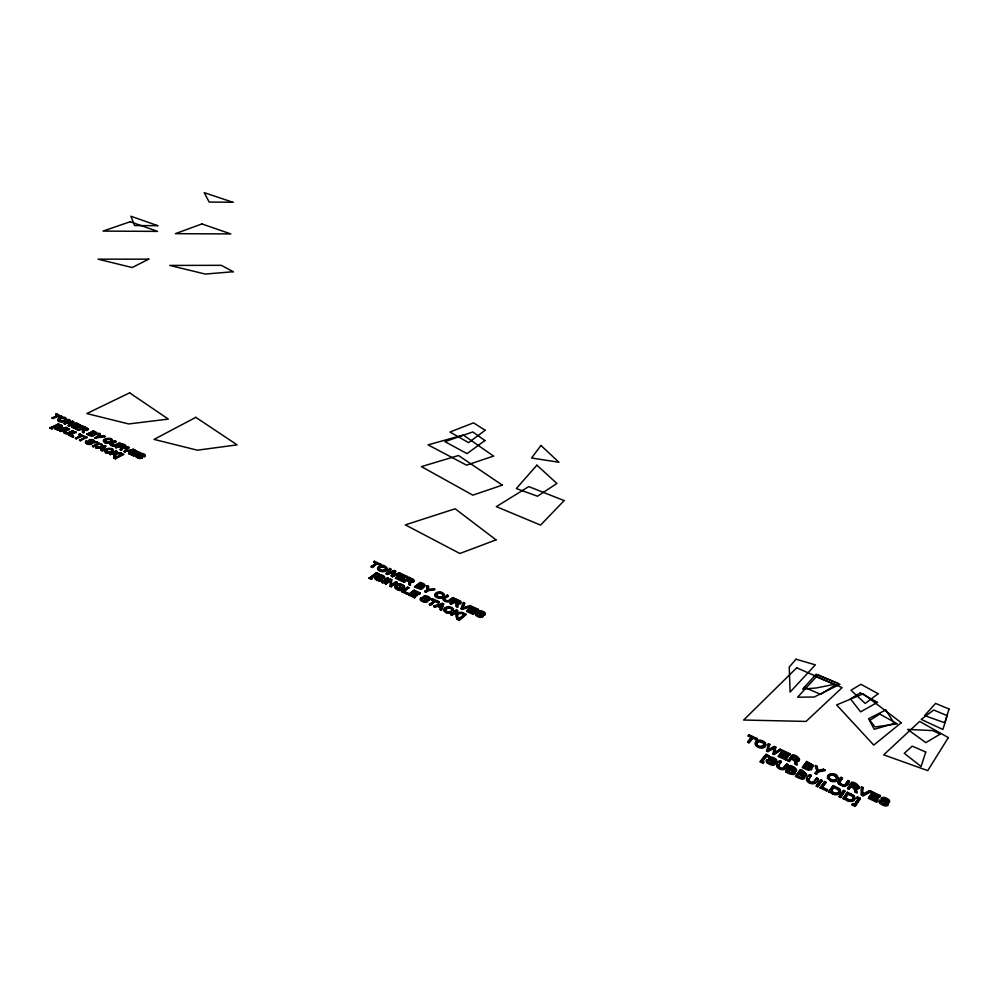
<?xml version="1.0" encoding="UTF-8"?>
<svg xmlns="http://www.w3.org/2000/svg" width="999" height="999" viewBox="0 0 999 999"><rect width="100%" height="100%" fill="white"/><g stroke="black" fill="none" stroke-linecap="round" stroke-linejoin="round"><path stroke-width="1.5" d="M456.318 605.157L456.293 604.457A3.646 1.973 8.6 0 0 455.856 603.334A3.759 2.048 8.6 0 0 455.194 603.084L453.808 602.422L451.361 604.233L450.249 603.721L455.831 598.95L460.801 601.336L461.138 602.385M427.11 585.664L427.01 590.122L427.11 585.664L428.446 586.276L428.334 589.098L428.446 586.276M456.406 603.796L456.293 606.53L457.704 607.18L457.829 604.67A7.093 3.846 8.5 0 0 457.642 603.696A3.621 1.961 8.6 0 0 457.217 603.184L457.117 603.896A3.621 1.973 8.6 0 1 457.53 604.407A7.08 3.846 8.5 0 1 457.717 605.382M60.102 424.65L59.428 425.599L58.466 425.149L51.424 428.196L51.424 427.535L52.398 427.984L51.711 428.933L49.95 428.109L58.342 423.838L60.09 425.312L58.342 423.838M51.711 428.933L52.398 427.984M52.173 418.131L57.905 415.035L57.905 415.696L55.782 414.71L56.556 413.736L61.638 416.745L58.754 416.084L53.034 418.519L52.173 418.131L58.766 415.434L58.754 416.084M864.073 793.406L869.829 790.659L871.29 791.333L862.911 795.778L861.45 795.092L861.463 786.787L862.999 787.499L862.699 793.706M862.936 792.881L862.861 793.993L863.998 793.443M53.034 418.519L52.185 417.47M63.774 428.971L57.093 429.807L60.777 426.511L55.195 428.921L54.371 427.872L60.927 425.037L62.225 425.636L59.128 429.033M55.195 428.921L54.371 427.872M56.556 413.736L55.782 414.71M57.093 429.807L60.789 425.849M421.59 587.887L416.396 586.45L418.331 585.102C422.727 589.06 429.533 584.552 420.242 582.479L414.548 587.112L421.079 589.335L422.789 588.448L422.302 586.488L423.613 586.213L423.314 584.727L424.85 585.776L424.45 586.95L422.302 587.212M57.867 430.169L57.093 429.145M62.925 428.683L58.591 429.57L62.225 425.636M58.466 425.149L58.479 424.488L49.95 428.109M58.504 428.908L65.984 427.397L67.158 427.934L60.602 431.456L59.778 430.394L65.26 428.009L57.88 429.508M60.602 431.456L67.158 427.934M54.371 428.534L60.927 425.037M60.877 417.07L61.651 416.096M73.676 421.653L71.341 423.501A24.8 11.026 1 0 1 69.568 424.725L76.461 422.939L77.31 424.001L69.068 425.986L68.244 425.599L72.278 422.415L64.211 423.726L68.968 419.48L69.83 420.542L65.609 423.489L72.627 421.828L73.664 422.315L72.64 421.166L65.559 422.864L69.843 419.88M65.097 424.125L64.223 423.064M65.984 427.397L67.145 428.596M68.244 425.599L71.853 422.115M68.594 435.202L75.137 431.655L76.011 432.067L70.242 435.264L70.255 434.602L73.514 436.126L72.727 437.125L68.594 435.202L76.011 432.067M64.423 431.068L68.569 428.596L69.431 428.996L64.623 431.868L65.147 432.305M64.211 423.726L68.968 419.48M69.068 425.986L68.257 424.937M71.691 427.197L78.147 423.726L82.855 426.561L78.234 425.112L76.274 425.974L76.286 425.312L79.883 427.647L75.512 426.298L73.314 427.26L73.327 426.598L77.348 428.471L76.573 429.47L71.691 427.197L78.247 424.45L82.855 426.561M72.627 421.828L72.64 421.166M841.408 784.165L839.622 782.429L842.469 777.996L841.058 777.347C831.568 783.291 848.351 790.571 849.412 781.218L848.001 780.569L845.691 783.765A8.804 4.958 19.4 0 1 845.004 784.502L844.355 784.814A1.686 0.949 19.6 0 1 843.893 784.877M72.727 437.125L73.514 436.126M67.008 433.454L68.082 433.279A6.893 3.109 1.1 0 0 69.081 432.904L72.852 430.594L73.714 431.655C71.791 433.741 63.549 435.477 63.436 431.693M75.137 431.655L75.986 432.729M75.512 426.298L75.524 425.636L79.883 427.647M75.449 438.399L81.206 435.177L81.194 435.851L79.021 434.827L79.795 433.828L85.015 436.938L82.068 436.251L76.324 438.811L75.449 438.399L82.08 435.589L82.068 436.251M77.31 424.001L76.461 422.939M76.324 438.811L75.462 437.737M76.573 429.47L77.348 428.471M82.905 429.832A3.409 1.548 1.4 0 0 82.592 429.682L77.785 430.032L84.228 426.536L88.424 429.183L84.228 426.536M78.147 423.726L78.234 425.112M78.646 430.432L77.797 429.37M79.133 427.984L79.895 426.985M79.57 440.334L86.089 436.763L86.963 437.162L80.444 440.746L79.57 440.334L86.963 437.162M79.795 433.828L79.021 434.827M80.444 440.746L79.583 439.672M81.518 429.17L81.531 428.509C82.442 430.794 89.573 430.544 86.463 428.209M82.105 426.898L82.867 425.911M82.255 428.846L82.268 428.184L87.075 429.183L84.378 427.909L82.38 428.783M84.328 430.694A6.419 2.91 1.4 0 1 84.178 431.406L83.579 432.717L82.48 432.217L83.179 430.045A3.297 1.498 1.4 0 0 83.254 429.645M424.475 597.902L424.55 597.577A1.374 0.749 7.9 0 1 424.775 597.402L425.562 597.24A1.586 0.862 7.9 0 1 426.111 597.29L426.96 597.552A5.557 3.022 7.9 0 1 427.672 597.864L428.471 598.413A1.736 0.949 7.9 0 1 428.696 598.95L429.52 599.937A3.084 1.673 7.9 0 0 429.995 598.988A2.772 1.498 7.9 0 0 429.707 598.413L429.495 598.176A4.446 2.41 7.9 0 0 428.871 597.702L428.484 597.477A6.394 3.472 7.9 0 0 427.834 597.165A4.883 2.647 7.9 0 0 426.323 596.678L424.875 596.703A1.374 0.749 7.9 0 0 424.65 596.865L427.847 600.162A2.473 1.349 7.9 0 1 427.622 600.948A2.922 1.586 7.9 0 1 427.422 601.123A2.835 1.536 7.9 0 1 426.186 601.548A2.922 1.586 7.9 0 1 424.875 601.573L424.55 601.548A3.796 2.06 7.9 0 1 421.89 600.174L421.69 599.912A1.848 0.999 7.9 0 1 421.64 599.575L422.077 598.289L420.841 597.951A3.322 1.798 7.9 0 0 420.804 599.712L422.627 600.886M83.579 432.717L84.203 430.756A6.431 2.91 1.4 0 0 84.341 430.032M84.116 430.307C87.762 428.534 90.547 431.031 84.116 430.307A3.284 1.486 1.4 0 1 84.278 430.569M84.378 427.909L84.391 427.247L77.785 430.032M84.253 437.275L85.04 436.263M87.013 443.918L85.677 442.994A3.047 1.399 1.4 0 1 86.226 441.67L86.389 440.934L87.3 441.283L86.826 442.32A1.698 0.774 1.4 0 0 86.726 442.632L86.813 442.844A3.472 1.598 1.5 0 0 88.936 443.918L90.759 443.181A3.447 1.586 1.4 0 0 90.522 442.944L90.447 442.869A26.673 12.313 1 0 0 89.935 442.47L89.011 441.708A3.209 1.474 1.5 0 1 88.799 441.408L88.761 441.321M86.938 434.278L93.369 430.756L97.028 432.892L93.344 431.418L86.938 434.278C88.374 435.527 93.931 437.4 94.343 434.752C92.632 436.975 92.857 433.291 93.981 434.066M88.586 433.691L88.561 434.353L90.772 433.366C95.817 435.089 90.285 435.477 88.586 433.691L90.797 432.704L93.107 433.753L92.32 433.404M90.772 433.366L90.797 432.704M93.481 431.493L91.533 433.029L93.469 432.155L95.842 432.967M92.52 446.391L98.239 443.119L98.227 443.793L96.029 442.757L96.803 441.745L102.085 444.892L99.113 444.205L93.406 446.803L92.52 446.391L99.126 443.531L99.113 444.205M94.368 441.308A4.071 1.873 1.5 0 1 94.555 441.483L94.693 441.67A2.535 1.161 1.5 0 1 94.78 442.12A2.822 1.299 1.5 0 1 94.056 442.819L93.144 442.457L93.606 441.396A1.598 0.737 1.5 0 0 93.544 440.984L92.969 440.559A5.095 2.335 1.5 0 0 92.395 440.297L91.671 440.097A1.461 0.674 1.5 0 0 91.171 440.047L89.985 440.634L92.133 442.819A2.26 1.036 1.5 0 1 91.683 443.406M93.469 432.155L93.369 430.756M93.406 446.803L92.532 445.729M94.181 434.503C99.713 431.456 94.942 436.85 94.206 433.841M94.056 442.819L94.081 442.157A2.822 1.299 1.5 0 0 94.805 441.458A2.535 1.161 1.5 0 0 94.718 441.009L94.58 440.821A4.071 1.873 1.5 0 0 94.143 440.459L93.844 440.284A5.869 2.697 1.5 0 0 93.332 440.035A4.471 2.048 1.5 0 0 92.058 439.635M99.326 436.026L103.933 435.639L104.932 436.775L95.005 438.037L97.74 436.151L98.876 433.304L99.937 433.803L99.301 435.926L99.937 433.803M102.26 449.138L99.438 447.814L96.741 448.376L95.817 447.265L105.819 445.954L102.098 450.886L101.099 449.737L102.273 448.464L101.086 450.399M95.892 438.449L95.03 437.375M96.803 441.745L96.029 442.757M96.741 448.376L95.817 447.265M97.74 436.151L97.727 436.813L98.876 433.304M98.601 437.212L98.626 436.551L104.957 436.113M99.438 447.814L99.463 447.152L96.766 447.702M104.645 446.029A11.938 5.482 1.6 0 1 102.885 446.453L100.4 447.614L102.86 447.127A11.938 5.482 1.6 0 0 104.433 446.753M101.324 445.242L102.11 444.218M102.098 450.886L105.819 445.954M104.932 436.775L103.933 435.639M104.858 445.504L104.845 446.166L95.792 447.927M437.337 597.077L435.964 595.342L438.249 593.531A3.109 1.686 8.2 0 1 441.87 593.806A3.109 1.686 8.2 0 1 443.069 595.779C447.29 595.354 440.946 590.646 438.324 592.02C434.278 591.97 433.741 597.052 438.049 597.352M108.953 441.77L109.615 442.944L108.941 442.445C108.092 441.82 101.473 440.559 106.356 442.594M109.628 453.721L112.762 453.096L114.897 453.134L114.885 453.808L109.603 454.395L116.071 450.724L116.945 451.81L113.749 453.296L120.305 453.384L122.203 454.87L121.229 453.733L123.714 454.283L115.484 458.828L113.649 457.292L115.322 457.455L122.228 454.208M109.927 451.748L110.589 452.934L109.902 452.422C109.003 451.735 102.348 450.624 107.405 452.597M110.502 454.82L110.527 454.145M112.125 441.034L111.051 440.721L112.1 441.695C114.897 435.864 98.514 438.511 104.833 442.694M112.1 451.361A2.885 1.336 1.7 0 0 111.563 449.825A2.885 1.336 1.7 0 0 108.279 449.475L105.457 450.936L108.329 448.838A2.885 1.336 1.7 0 1 111.576 449.15A2.885 1.336 1.7 0 1 112.125 450.699L112.025 451.336C113.774 453.009 113.736 449.001 113.099 451.66M112.737 453.771L112.762 453.096M116.084 453.833L121.528 453.946L121.553 453.284L116.096 453.171L115.222 457.03L114.036 456.468L114.897 453.134M114.311 456.98L113.636 457.967M113.661 445.079L114.823 444.905A6.893 3.172 1.8 0 0 115.797 444.518L119.468 442.832L120.342 443.906C116.983 448.876 102.472 444.705 115.06 441.471L115.085 440.796L115.946 441.87L111.189 444.08L115.971 441.208M115.322 457.455L115.297 458.129L123.714 454.283M115.222 457.03L116.096 453.171M120.617 447.327A3.434 1.598 1.9 0 0 120.305 447.165L115.472 447.552L121.853 443.931C128.946 444.218 125.824 451.024 121.89 447.152L119.218 445.979L115.497 446.878M115.484 458.828L113.649 457.292M116.371 447.964L116.384 447.29M119.193 446.653L119.218 445.979M119.468 442.832L120.342 443.906M122.028 445.329L122.04 444.667L119.917 446.303L122.028 445.329C124.126 446.166 126.361 448.626 125.412 446.278M121.853 447.827A3.309 1.536 1.9 0 1 122.053 448.114A6.481 2.997 1.9 0 1 121.978 448.963L121.428 450.312L120.305 449.787L120.941 447.564M120.305 453.384L120.33 452.709L113.774 452.622L116.958 451.136M121.428 450.312L122.003 448.289A6.481 2.997 1.9 0 0 122.115 447.552A3.309 1.536 1.9 0 0 121.878 447.152L124.475 447.515M115.472 447.552L121.853 443.931M121.853 454.095L121.878 453.434M134.128 450.287L124.213 451.61L127.959 446.753L128.896 447.864L125.499 451.386L134.128 450.287L133.242 449.2L125.424 451.461M125.137 452.035L124.238 450.949M124.213 451.61L127.959 446.753M133.204 451.685L136.938 454.095L132.43 452.697L130.27 453.721L130.295 453.059L134.49 454.995L133.704 456.019L128.621 453.658L134.977 450L139.872 452.947L135.102 451.436L133.167 452.347L135.14 450.774M132.43 452.697L132.455 452.035L136.938 454.095M133.217 449.862L133.242 449.2M133.704 456.019L134.49 454.995M391.396 585.464L391.683 579.67L390.572 579.158L384.827 583.079L385.776 584.265L390.384 580.481L385.776 584.265M135.102 451.436L134.977 450M136.201 454.445L136.963 453.434M140.559 458.466A2.685 1.261 2.2 0 1 139.385 458.441L139.236 458.391A4.221 1.986 2.2 0 1 137.475 457.867L136.064 456.918A3.047 1.424 2.2 0 1 136.538 455.569L136.713 454.82L137.637 455.182L137.175 456.231A1.698 0.799 2.2 0 0 137.1 456.555L137.188 456.755A3.484 1.636 2.2 0 0 139.373 457.854L141.134 457.654L141.184 456.431A3.447 1.623 2.2 0 0 140.934 456.181L140.847 456.118A26.686 12.575 1.8 0 0 140.322 455.706L139.348 454.932A3.209 1.498 2.3 0 1 139.123 454.62L139.061 454.458A2.26 1.061 2.3 0 1 141.621 453.421M139.123 453.296L139.897 452.272M391.483 584.765L395.979 581.668L397.015 582.155L391.196 586.8L390.085 586.288L390.384 580.481M142.27 454.145A4.471 2.098 2.3 0 1 143.556 454.557A5.869 2.747 2.2 0 1 144.093 454.807L144.393 454.995A4.071 1.911 2.3 0 1 144.855 455.357L144.93 455.457A2.535 1.186 2.3 0 1 145.105 456.006A2.822 1.324 2.3 0 1 144.43 456.718L143.506 456.343L143.943 455.282A1.598 0.749 2.3 0 0 143.868 454.857L143.257 454.42A5.095 2.385 2.2 0 0 142.67 454.17L141.933 453.958A1.461 0.687 2.3 0 0 141.433 453.908L140.285 454.508L142.557 456.743A2.273 1.061 2.2 0 1 142.145 457.342M144.43 456.718L144.455 456.056A2.822 1.324 2.3 0 0 145.142 455.332A2.535 1.186 2.3 0 0 145.03 454.882L144.88 454.695A4.071 1.911 2.3 0 0 144.418 454.32L144.118 454.145A5.869 2.747 2.2 0 0 143.594 453.883A4.471 2.098 2.3 0 0 142.308 453.484L141.721 453.396M409.091 583.828L410.364 585.177L408.991 584.54L409.178 581.83A3.584 1.911 7.4 0 0 408.803 580.756M430.094 589.71C427.959 590.909 428.121 587.774 428.096 590.634L425.736 592.32L424.637 591.808L427.097 589.422M810.189 768.681L804.457 766.882L804.245 767.619L805.893 765.022L809.864 766.733M410.364 585.177L410.564 582.729A6.981 3.734 7.3 0 0 410.414 581.793A3.571 1.911 7.4 0 0 410.015 581.293L409.94 581.992A3.571 1.911 7.4 0 1 410.327 582.492A6.981 3.734 7.3 0 1 410.452 583.441M408.991 584.54L409.091 582.592M428.321 589.223L434.715 589.173L434.615 589.885L428.096 590.634M830.319 775.324A3.634 2.048 19.3 0 1 834.265 775.686A3.634 2.048 19.3 0 1 836.413 778.271L837.799 778.708L837.661 777.647M837.799 778.708C838.898 769.804 820.329 774.55 830.681 780.069M370.791 577.672L371.99 578.234L371.316 579.333L369.118 578.309L376.598 572.652L378.796 573.663L370.704 578.371L377.01 573.501L376.923 574.2M371.203 566.957L376.336 562.924L371.203 566.957L372.265 567.457L377.397 563.411L372.265 567.457M371.316 579.333L371.99 578.234M376.248 563.623L373.701 561.713L374.375 561.263L380.719 564.198L380.631 564.897L377.31 564.11M374.375 561.263L373.614 562.4M379.245 580.918L379.021 580.881A4.545 2.423 6.8 0 1 376.998 580.257L375.249 579.12A3.272 1.748 6.7 0 1 375.362 577.422L375.574 576.623L376.648 577.047L376.186 578.309A1.823 0.974 6.7 0 0 376.223 578.633L376.386 578.896A3.746 1.998 6.8 0 0 378.996 580.219L379.545 580.294M369.118 578.309L376.598 572.652M378.122 574.762L378.796 573.663M379.957 565.347L380.719 564.198M381.755 582.392L387.6 577.772L388.586 578.983L382.842 582.892L381.755 582.392L387.6 577.772M384.165 577.097L384.253 577.21A2.735 1.461 6.8 0 1 384.503 577.772A3.034 1.623 6.8 0 1 383.991 578.683L382.917 578.246L383.316 577.022A1.711 0.912 6.8 0 0 383.117 576.51L382.342 575.973A5.482 2.922 6.8 0 0 381.655 575.674L380.819 575.424A1.573 0.837 6.8 0 0 380.282 575.374L379.483 575.524A1.361 0.724 6.8 0 0 379.258 575.686L382.28 578.883A2.435 1.299 6.8 0 1 382.018 579.632A2.885 1.536 6.8 0 1 381.818 579.795A2.797 1.486 6.8 0 1 380.582 580.207A2.897 1.548 6.8 0 1 379.333 580.207L379.108 580.182A4.545 2.423 6.8 0 1 377.085 579.557L375.449 578.533M382.842 582.892L388.686 578.271M384.003 578.683L384.091 577.984A3.034 1.623 6.8 0 0 384.603 577.072A2.735 1.461 6.8 0 0 384.34 576.51L384.14 576.286A4.383 2.335 6.8 0 0 383.541 575.824L383.166 575.611A6.306 3.372 6.8 0 0 382.542 575.312A4.82 2.572 6.8 0 0 381.069 574.837L380.432 574.737A2.435 1.299 6.8 0 0 377.884 576.111L378.047 576.311A3.459 1.836 6.8 0 0 378.384 576.698L379.632 577.647A28.684 15.46 6.3 0 1 380.307 578.134L380.419 578.221A3.709 1.986 6.7 0 1 380.744 578.521L380.944 578.808M394.243 571.977L387.3 574.45L386.201 573.938L389.822 568.406L390.834 569.617L388.099 573.001M387.3 574.45L394.33 571.278L391.308 575.574L392.257 576.748L400.237 573.226L399.15 572.727L392.607 575.262A26.848 14.173 6.5 0 0 393.981 573.601L395.691 571.128L394.393 570.529L387.612 572.939L390.921 568.918M386.201 573.938L389.822 568.406M390.572 579.158L385.889 582.991M390.085 586.288L397.015 582.155M391.583 580.382L391.683 579.67M392.257 576.748L400.237 573.226M391.196 586.8L391.283 586.101M394.393 570.529L388.074 573.426M395.691 571.128L393.893 574.3A26.836 14.186 6.5 0 1 392.532 575.961L399.063 573.426L400.149 573.926M401.586 575.349L401.673 574.65L399.95 575.836L404.458 577.934L404.37 578.633L399.288 576.286L397.265 578.309L397.352 577.609L402.372 579.944L401.61 581.106L395.517 578.271L401.261 573.701L407.155 576.423L407.055 577.122L406.393 577.584L401.586 575.349L399.85 576.535M392.52 584.69L395.979 581.668M399.063 573.426L399.15 572.727M399.488 589.647L401.548 589.035L399.125 587.912L399.887 586.738L403.384 588.361L403.284 589.073C400.824 593.456 390.184 587.087 397.065 584.89C399.475 582.941 407.629 587.474 403.196 587.849L403.284 587.15C407.892 586.563 398.638 581.868 396.241 584.54C391.183 587.774 401.386 592.045 403.384 588.361M395.517 578.271L401.261 573.701M399.125 587.912L399.887 586.738M400.487 589.785L401.635 588.336L399.213 587.2M401.61 581.106L402.372 579.944M401.173 590.546L401.261 589.847M409.103 580.943L406.805 579.87L404.208 582.317L403.121 581.805L408.853 577.21L413.661 579.52L414.11 580.706M408.828 587.662L403.808 591.171L407.892 593.081L407.792 593.793L407.117 594.268L401.948 591.845L402.035 591.133L407.729 587.15L408.828 587.662L403.708 591.883M399.188 576.997L403.708 579.083L404.458 577.934M404.208 582.317L406.805 579.87M404.408 588.111L404.458 587.474M406.393 577.584L407.155 576.423M408.753 577.909L408.853 577.21M401.948 591.845L407.729 587.15M407.117 594.268L407.892 593.081M408.054 579.645L409.315 578.146L413.111 579.957M420.229 592.969L419.555 593.443L414.647 591.158L412.924 592.382L417.52 594.53L417.42 595.242L412.25 592.857L410.227 594.929L410.314 594.218L415.434 596.615L414.66 597.802L408.454 594.892L408.554 594.18L414.223 590.172L420.229 592.969L419.468 594.155L414.56 591.87L412.824 593.094M414.223 590.172L408.454 594.892M414.56 591.87L414.647 591.158M414.66 597.802L415.434 596.615M412.162 593.556L416.758 595.716L417.52 594.53M417.033 586.65L418.331 585.102M420.679 583.453L418.893 585.339L420.679 583.453L423.351 584.665L422.427 584.265M420.242 582.479L414.548 587.112M419.468 594.155L419.555 593.443M420.979 597.839L420.879 598.551A3.322 1.798 7.9 0 0 420.704 600.411M425.736 592.32L428.196 589.934L434.715 589.173M428.409 599.475L428.796 598.239A1.736 0.949 7.9 0 0 428.571 597.702L427.772 597.165A5.557 3.009 7.9 0 0 427.06 596.84L426.211 596.59A1.586 0.862 7.9 0 0 425.661 596.54A2.473 1.336 7.9 0 0 423.189 598.026L423.351 598.226A3.496 1.898 7.9 0 0 423.713 598.626L425.012 599.6A29.071 15.959 7.4 0 1 425.711 600.112L425.836 600.199A3.759 2.048 7.8 0 1 426.173 600.499L426.386 600.799M429.52 599.937L429.62 599.225A3.084 1.673 7.9 0 0 430.094 598.289A2.772 1.498 7.9 0 0 429.807 597.702L429.595 597.464A4.446 2.41 7.9 0 0 428.971 597.002L428.583 596.778A6.394 3.472 7.9 0 0 427.934 596.465A4.883 2.647 7.9 0 0 426.423 595.978L425.786 595.879A2.522 1.361 7.9 0 0 424.812 595.891A2.473 1.336 7.9 0 0 423.289 597.315L423.451 597.514A3.496 1.898 7.9 0 0 423.813 597.914L425.112 598.901A29.071 15.947 7.4 0 1 425.811 599.4L425.936 599.487A3.759 2.048 7.8 0 1 426.273 599.8L426.486 600.087A1.424 0.774 7.9 0 1 425.199 600.886L424.65 600.849M429.395 604.695L434.44 600.387L431.68 599.1L431.58 599.8L434.34 601.098L429.395 604.695L430.507 605.219L435.552 600.899L438.998 601.723L432.342 598.613L431.68 599.1M430.507 605.219L435.552 600.899M431.58 599.8L432.342 598.613M440.159 609.74L440.971 607.317L440.859 608.029L437.325 606.368L434.702 607.18L433.616 605.918L442.445 603.334L443.656 603.896L441.433 610.339L440.259 609.028L441.433 610.339M434.702 607.18L437.425 605.656L441.121 607.417M437.325 606.368L437.425 605.656M435.452 601.61L438.236 602.909L438.336 602.197M438.236 602.909L438.998 601.723M441.296 596.49L442.12 597.839L442.22 597.14C439.498 597.802 432.817 594.792 438.449 592.794M442.969 595.754L443.081 595.042A3.122 1.673 8.2 0 0 441.97 593.106A3.122 1.673 8.2 0 0 438.399 592.744L437.1 592.969M442.445 603.334L442.345 604.045A13.037 7.055 8.1 0 1 440.759 604.645L438.361 605.369L441.221 606.705L442.345 604.195M444.23 596.128L443.231 593.806L438.511 592.682M453.971 598.089L453.858 598.788C451.386 605.419 435.801 600.362 447.265 595.741L447.365 595.029L448.376 596.253C437.55 600.486 451.773 604.095 453.971 598.089L452.859 597.577L449.687 599.899A7.53 4.071 8.3 0 1 448.813 600.436L447.989 600.674M451.361 604.233L453.908 601.723L457.018 603.159M450.349 612.137L450.462 611.425L451.298 612.812A4.508 2.473 8.5 0 1 445.991 612.699M449.075 600.948A7.53 4.071 8.3 0 0 449.575 600.599L452.859 597.577M451.998 615.284L454.033 613.124L456.318 613.111L456.206 613.823L453.933 613.836L451.998 615.284L450.874 614.76L456.518 609.889L457.542 611.126L454.807 613.186L461.775 613.099L464.535 614.31L458.603 618.806L456.768 618.643L458.978 620.441L466.146 614.373L463.823 613.299L457.492 613.823L457.604 613.111L463.411 613.099L463.161 614.422L464.423 615.022L458.491 619.53M449.125 607.542C451.098 606.98 455.931 611.188 452.135 610.651L452.247 609.939C456.431 609.74 449.263 605.406 446.965 606.905C443.032 607.167 443.131 611.987 447.04 612.275M453.808 602.422L453.908 601.723M454.533 601.248L454.433 601.96L456.343 599.912L454.533 601.248C457.692 604.645 464.91 601.898 455.731 599.662L450.249 603.721M453.409 611.038L453.521 610.327M455.731 599.662L455.831 598.95M453.933 613.836L454.033 613.124M456.293 606.53L456.406 605.819L457.704 607.18M450.874 614.76L456.518 609.889M456.555 616.658L457.942 618.069L456.456 617.37L456.318 613.111M457.33 618.219L456.655 619.355M458.978 620.441L466.146 614.373M463.836 607.454L470.079 605.544L471.116 606.78L462.35 609.34L461.201 608.803L463.474 602.484L464.572 603.758L462.487 607.916L464.685 603.046M461.775 613.099L461.888 612.387L454.907 612.474L457.654 610.414M462.35 609.34L462.462 608.628L471.228 606.068M461.201 608.803L463.474 602.484M463.823 613.299L463.161 614.422M471.091 608.816L475.811 611.001L475.699 611.713L470.454 609.303L468.494 611.413L468.606 610.701L473.851 613.136L473.101 614.348L466.72 611.376L466.833 610.664L472.265 606.555L478.421 609.402L478.309 610.114L477.672 610.601L472.639 608.266L470.979 609.527L472.752 607.554L472.639 608.266M466.72 611.376L472.265 606.555M473.101 614.348L473.851 613.136M470.342 610.002L475.062 612.2L475.811 611.001M479.757 611.838L483.079 615.084A2.485 1.361 9.3 0 1 482.942 616.008A2.485 1.361 9.3 0 1 482.829 616.708A2.947 1.611 9.3 0 1 482.642 616.883A2.847 1.561 9.3 0 1 481.431 617.332A2.947 1.611 9.3 0 1 480.119 617.357L479.945 617.307A4.645 2.535 9.3 0 1 477.847 616.658L475.974 615.459A3.347 1.823 9.2 0 1 475.899 613.661L476.136 612.849L477.26 613.299L476.848 614.51A1.861 1.011 9.2 0 0 476.91 614.934L477.097 615.209M477.672 610.601L478.421 609.402M485.014 613.623A2.785 1.523 9.3 0 1 485.152 613.985A3.097 1.686 9.3 0 1 484.727 614.947L483.591 614.485L483.978 613.236A1.748 0.962 9.3 0 0 483.716 612.687L482.879 612.125A5.594 3.059 9.3 0 0 482.155 611.8L481.293 611.55A1.386 0.749 9.3 0 0 480.744 611.488M484.727 614.947L484.852 614.248A3.097 1.686 9.3 0 0 485.264 613.274A2.785 1.523 9.3 0 0 484.952 612.674L484.715 612.437A4.471 2.435 9.3 0 0 484.078 611.962L483.678 611.738A6.444 3.521 9.3 0 0 483.017 611.413A4.92 2.685 9.3 0 0 481.481 610.926L480.831 610.826A2.547 1.386 9.3 0 0 479.857 610.839A2.485 1.361 9.3 0 0 478.421 612.3L478.596 612.499A3.521 1.923 9.3 0 0 478.971 612.911L480.332 613.91A29.271 16.171 8.8 0 1 481.056 614.422L481.181 614.51A3.784 2.073 9.2 0 1 481.543 614.822L481.768 615.134M880.606 801.897L880.943 800.798L879.457 800.374A3.946 2.21 20.6 0 0 880.331 802.771L882.879 804.332A5.482 3.072 20.7 0 0 885.401 805.144L885.663 805.157A3.484 1.948 20.7 0 0 886.937 805.144A3.372 1.886 20.7 0 0 888.086 804.482A3.484 1.948 20.7 0 0 888.198 804.245A2.947 1.648 20.7 0 0 888.024 803.159L883.016 799.225A1.336 0.749 20.6 0 1 882.929 798.775A1.636 0.912 20.6 0 1 883.066 798.538A1.486 0.824 20.6 0 1 883.503 798.326L883.815 798.288A1.886 1.061 20.6 0 1 884.415 798.338L885.451 798.651A6.606 3.709 20.7 0 1 886.375 799.063L887.512 799.787A2.073 1.161 20.7 0 1 888.024 800.511L887.749 801.985L889.172 802.572L889.41 801.822A3.659 2.048 20.7 0 0 889.422 800.524A3.297 1.848 20.7 0 0 888.81 799.737L888.461 799.412A5.282 2.96 20.7 0 0 887.562 798.8L887.037 798.513A7.605 4.271 20.7 0 0 886.188 798.101A5.807 3.247 20.6 0 0 884.34 797.489L883.615 797.389A2.997 1.673 20.6 0 0 882.592 797.439A2.935 1.648 20.6 0 0 881.717 799.425L881.992 799.699A4.158 2.323 20.6 0 0 882.579 800.236L884.477 801.523A34.54 19.718 20.7 0 1 885.476 802.185L885.651 802.309A4.471 2.51 20.7 0 1 886.163 802.709L886.55 803.109A1.698 0.949 20.7 0 1 885.601 804.245L884.989 804.195A4.52 2.535 20.7 0 1 881.455 802.397L881.106 802.047A2.198 1.236 20.6 0 1 880.881 801.598L880.943 800.798M769.779 744.367L769.58 745.104L768.206 744.467L768.406 743.731L769.779 744.367L768.031 749.799L774.163 746.39L775.786 747.152L774.874 751.223A30.769 17.507 16.9 0 1 774.725 751.835M774.038 748.888L774.425 747.389M775.062 750.486A30.769 17.507 16.9 0 1 774.35 752.734L780.169 749.175L781.53 749.799L774.213 754.52L772.901 753.92L774.237 748.151L767.944 751.61L766.558 750.973L768.406 743.731M751.548 737.612L748.239 736.076L748.95 734.727L756.942 738.423L756.231 739.772L752.884 738.224L748.988 742.794L747.652 742.182L751.748 736.875L747.652 742.182M748.95 734.727L748.239 736.076M748.988 742.794L753.084 737.487L752.884 738.224M756.231 739.772L756.942 738.423M763.511 762.687L763.061 763.236L760.264 761.925L760.464 761.176L766.108 754.332L768.88 755.631L768.243 756.917L766.72 756.206L761.975 761.962L763.511 762.687L763.711 761.937L762.175 761.226L761.975 761.962M763.061 763.236L763.711 761.937M766.558 750.973L774.312 747.464M760.264 761.925L766.108 754.332M766.72 756.206L766.92 755.456L762.175 761.226M767.944 751.61L768.144 750.873M767.12 762.824A3.784 2.173 17.8 0 1 766.495 760.551L766.782 759.665L768.119 760.214L767.781 761.713A2.11 1.211 17.8 0 0 767.956 762.137L768.243 762.487A4.333 2.473 17.8 0 0 768.83 762.949L769.705 763.561A5.257 3.009 17.8 0 0 772.127 764.335L772.377 764.36A3.334 1.911 17.8 0 0 773.651 764.347M768.243 756.917L768.88 755.631M772.901 753.92L781.53 749.799M775.586 747.889L775.786 747.152M774.213 754.52L774.412 753.783M770.079 757.042A2.872 1.636 17.7 0 1 771.103 757.005L771.815 757.117A5.569 3.184 17.8 0 1 773.588 757.704A7.305 4.171 17.8 0 1 774.4 758.091L774.887 758.366A5.07 2.897 17.8 0 1 775.724 758.953L776.048 759.252A3.159 1.798 17.8 0 1 776.56 760.002A3.509 1.998 17.8 0 1 776.423 761.226L776.223 761.975L774.874 761.413L775.187 759.977A1.986 1.136 17.8 0 0 774.737 759.29L773.688 758.603A6.344 3.621 17.8 0 0 772.814 758.216L771.815 757.904A1.811 1.036 17.7 0 0 771.228 757.866L770.903 757.891A1.424 0.812 17.7 0 0 770.454 758.091A1.573 0.899 17.7 0 0 770.291 758.316A1.286 0.737 17.7 0 0 770.329 758.74L774.912 762.487A2.822 1.611 17.8 0 1 774.987 763.498A3.334 1.911 17.8 0 1 774.837 763.723A3.234 1.848 17.8 0 1 773.713 764.322M780.394 755.706L786.725 758.641L786.525 759.39L786.013 760.014L778.321 756.443L782.816 750.399L790.246 753.833L790.034 754.582L789.535 755.207L783.466 752.384L783.678 751.648L782.367 753.271L788.061 755.906L787.849 756.655L787.349 757.279L781.655 754.632L780.194 756.443L781.855 753.895L787.849 756.655M780.169 749.175L774.712 753.096M784.14 767.032L786.638 763.898L788.011 764.535C786.638 773.388 769.817 766.945 779.857 760.739L781.218 761.375L781.018 762.125L777.984 766.745M781.655 754.632L781.855 753.895M778.321 756.443L782.816 750.399M786.013 760.014L786.725 758.641M787.349 757.279L788.061 755.906M783.94 767.769L786.638 763.898M794.729 759.964L793.693 759.49A4.296 2.435 18.2 0 0 793.106 759.228L791.395 758.416L789.297 761.538L787.924 760.901L792.394 754.832C796.827 754.158 804.32 762.662 795.429 760.214A4.133 2.335 18.2 0 1 796.066 760.863A8.079 4.583 18.1 0 1 796.615 762.112M789.535 755.207L790.246 753.833M794.754 772.364C796.003 776.947 786.737 773.014 785.726 771.777L790.246 765.584C795.304 766.221 799.625 772.851 793.331 767.894M779.857 760.739C769.43 767.082 786.688 775.137 788.011 764.535M789.297 761.538L791.395 758.416M789.31 769.155L787.624 771.777L789.31 769.155L793.681 771.615L793.443 773.214L792.057 773.701L794.817 773.401L794.667 771.715M792.182 755.569L792.394 754.832M793.281 756.043L791.683 758.553L793.281 756.043C797.751 755.556 802.771 762.986 795.791 761.151M785.726 771.777L790.246 765.584M789.61 769.255L791.108 766.857L789.685 769.155M796.628 762.112L797.077 765.159L795.341 764.347L794.792 761.026M804.719 777.234C804.944 781.605 796.765 777.247 795.491 776.348L799.962 770.117C801.111 767.282 809.427 777.185 805.694 773.95M799.962 770.117L795.491 776.348M797.652 775.986L799.063 773.701C806.755 775.549 802.197 780.007 797.589 775.599L799.063 773.701M799.675 773.388L800.848 771.403L805.481 773.75M802.572 766.87L802.372 767.619L808.004 770.129L811.475 769.717L811.862 768.056L810.726 766.745L812.874 766.47L813.074 765.034L806.767 761.488L802.572 766.87L808.953 769.58L811.638 768.793M803.208 766.545L806.767 761.488M803.708 776.198C808.091 773.788 805.306 776.61 804.332 776.722M806.73 764.41L807.654 762.749L806.393 764.385C808.016 767.195 815.009 765.883 809.739 763.711M812.449 782.229A1.686 0.962 19 0 0 812.799 782.192L813.573 781.842A8.766 5.007 18.8 0 0 814.285 781.118L816.707 777.921L818.106 778.571C817.257 789.023 799.15 781.593 809.814 774.7L811.213 775.349L811.001 776.098L808.228 779.782L809.977 781.505M818.281 771.89L824.837 770.679L825.049 769.942L818.493 771.141L816.52 774.2L815.134 773.551L816.882 771.24L815.459 765.496L817.132 766.283L818.106 771.028M817.132 766.283L816.92 767.02L815.234 766.245M815.134 773.551L817.107 770.491L815.459 765.496M816.882 771.24L817.107 770.491M816.52 774.2L818.493 771.141M813.149 782.729L813.361 782.592A8.766 5.007 18.8 0 0 814.073 781.867L816.707 777.921M816.283 786.088L820.679 779.769L822.077 780.419L821.865 781.168L817.694 786.75L816.283 786.088L820.679 779.769M817.694 786.75L822.077 780.419M823.213 769.942L823.438 769.193L825.049 769.942M120.904 448.264L120.305 449.787M822.239 787.137L827.497 789.597L826.785 791.008L820.117 787.886L824.5 781.543L825.898 782.205L825.686 782.954L822.015 787.886L825.898 782.205M824.5 781.543L824.275 782.292L825.686 782.954M826.785 791.008L827.497 789.597M832.691 793.768L828.82 791.957L829.045 791.208L833.166 785.589L836.837 787.299A7.492 4.258 19.6 0 1 840.097 789.247M830.731 791.957L834.09 786.9L830.918 791.683M828.82 791.957L833.166 785.589M831.643 780.469C833.703 781.83 835.414 778.945 836.55 780.306L836.325 781.056A5.195 2.935 19.3 0 1 830.718 781.056M836.3 778.246L836.525 777.497L838.024 777.971M839.285 780.219L841.058 777.347M839.684 782.279L842.469 777.996M839.197 796.827L843.506 790.409L844.929 791.071L840.621 797.489L839.197 796.827L842.469 792.282M768.493 748.526L768.169 749.675M840.621 797.489L844.929 791.071M843.506 790.409L843.281 791.158L844.692 791.82M845.279 784.752A8.791 4.958 19.4 0 0 845.466 784.502L848.001 780.569M847.04 800.499L843.144 798.676L843.368 797.914L847.427 792.232L851.136 793.955M838.511 781.28L837.899 782.954L838.785 784.365L844.342 786.575L846.49 785.639L849.412 781.218M854.607 787.736L850.986 786.063L848.975 789.297L847.564 788.636L851.785 782.304C855.519 781.143 864.41 790.172 855.693 788.923M845.279 797.914L845.054 798.663L848.376 793.568L845.279 797.914L847.589 798.988M843.144 798.676L847.427 792.232M848.975 789.297L850.986 786.063M851.785 782.304L847.564 788.636M851.21 786.163L852.759 783.578L857.641 785.938M851.623 785.589L852.759 783.578M858.703 786.725C860.539 788.411 856.505 788.998 855.156 787.911A4.246 2.398 19.9 0 1 855.818 788.586A8.304 4.695 19.8 0 1 856.443 789.884L857.017 793.031L855.231 792.195L854.52 788.686A4.271 2.41 19.8 0 0 853.558 787.2M858.391 798.975L856.792 798.226L857.429 796.89L860.364 798.263L860.127 799.013L855.007 806.355L852.06 804.969L852.696 803.633L854.307 804.395L858.628 798.213L854.083 805.144M852.696 803.633L852.06 804.969M857.429 796.89L856.792 798.226M855.007 806.355L860.364 798.263M862.761 788.248L862.999 787.499M861.45 795.092L861.463 786.787M862.911 795.778L871.29 791.333M864.997 793.606L869.829 790.659M872.377 795.004L878.371 797.776L877.921 798.451L871.915 795.666L870.591 797.602L877.259 800.699L876.56 802.122L868.456 798.351L868.693 797.602L872.602 791.945L880.419 795.554L879.719 796.977L873.338 794.018L872.139 795.753L873.563 793.268L880.181 796.303M872.602 791.945L868.456 798.351M870.354 798.351L871.915 795.666M873.338 794.018L873.563 793.268M114.036 456.468L114.885 453.808M876.56 802.122L877.259 800.699M871.69 796.415L877.684 799.2L877.921 798.451M878.371 797.776L877.684 799.2M879.719 796.977L880.419 795.554M879.545 800.224L879.22 801.123A3.946 2.223 20.7 0 0 880.094 803.533L882.641 805.082A5.482 3.072 20.7 0 0 885.164 805.893L885.426 805.906A3.484 1.948 20.7 0 0 886.7 805.893A3.372 1.886 20.7 0 0 887.836 805.231A3.484 1.948 20.7 0 0 887.949 804.994A2.947 1.648 20.7 0 0 887.786 803.908M857.641 787.699L857.841 786.45L856.63 785.414M803.296 777.672L802.684 776.36L798.85 774.45M83.167 430.706L82.48 432.217M887.749 801.985L887.786 801.26A2.073 1.161 20.7 0 0 887.262 800.536L886.138 799.812A6.606 3.709 20.7 0 0 885.214 799.4L884.177 799.088A1.886 1.061 20.6 0 0 883.578 799.038L883.266 799.075A1.486 0.824 20.6 0 0 882.829 799.287A1.636 0.912 20.6 0 0 882.691 799.525A1.336 0.749 20.6 0 0 882.779 799.974L883.715 800.798M445.054 610.177L447.427 608.341A3.159 1.723 8.5 0 1 450.999 608.653A3.159 1.723 8.5 0 1 452.235 610.676M441.533 609.627L443.656 603.896M441.321 606.93L442.07 605.232M462.774 607.867L463.748 607.479M774.874 761.413L774.987 760.714A1.986 1.136 17.8 0 0 774.537 760.039L773.476 759.352A6.331 3.621 17.8 0 0 772.602 758.953L771.615 758.653A1.811 1.036 17.8 0 0 771.016 758.603L770.704 758.628A1.424 0.812 17.7 0 0 770.241 758.828A1.573 0.899 17.7 0 0 770.079 759.053A1.286 0.737 17.7 0 0 770.129 759.477L771.578 760.676M768.119 760.214L767.981 760.976A2.11 1.211 17.7 0 0 768.156 761.4L768.443 761.738A4.333 2.473 17.8 0 0 771.815 763.423L772.427 763.511A1.623 0.924 17.8 0 0 773.488 762.424L773.126 762.05A4.296 2.46 17.8 0 0 772.639 761.663L772.489 761.55A33.129 19.268 17.6 0 0 771.553 760.913L769.804 759.69A3.996 2.273 17.7 0 1 769.267 759.178L769.068 758.928A2.822 1.611 17.7 0 1 770.104 757.067M95.804 433.653L94.393 434.14M764.06 745.741L763.323 743.069L759.265 741.72A3.047 1.723 17.2 0 0 758.416 741.845C752.647 744.854 761.837 749.375 764.847 746.503C768.855 742.145 758.978 738.011 755.943 741.221A9.266 5.245 17.3 0 0 755.656 741.533L755.656 744.43L759.64 746.927M104.408 450.611C103.521 448.039 113.911 447.34 113.312 450.237M444.056 609.303L443.931 611.051L446.078 612.624M804.67 775.124C805.644 776.635 803.82 780.306 799.712 777.472M435.064 594.33L434.865 596.128L436.963 597.652A4.446 2.398 8.2 0 0 442.17 597.877M766.782 759.665L766.695 759.814A3.796 2.173 17.8 0 0 767.319 762.075L768.731 763.061M391.221 576.273L394.205 572.027M820.117 787.886L823.451 783.416M818.106 778.571C816.857 787.961 800.137 780.544 809.814 774.7M811.213 775.349L808.041 780.706M379.133 576.448L379.17 576.398A1.361 0.724 6.8 0 1 379.395 576.223L380.194 576.073A1.573 0.837 6.8 0 1 380.731 576.123L381.568 576.373A5.482 2.922 6.8 0 1 382.255 576.685L383.029 577.21A1.711 0.912 6.8 0 1 383.229 577.734L382.917 578.246M800.848 771.403L799.562 773.064C801.51 776.098 808.179 774.312 802.946 772.377M804.457 766.882L805.893 765.022M787.924 760.901L791.333 756.63M781.218 761.375L778.159 765.471L779.832 767.407A3.734 2.135 18.1 0 0 782.292 768.181A1.661 0.949 18.1 0 0 782.629 768.081L783.403 767.744A8.654 4.945 17.9 0 0 784.14 767.02M483.591 614.485L483.853 613.948A1.748 0.962 9.3 0 0 483.603 613.398L482.767 612.837A5.594 3.059 9.3 0 0 482.042 612.512L481.168 612.262A1.598 0.874 9.3 0 0 480.631 612.212L480.319 612.225A1.249 0.687 9.3 0 0 479.845 612.375A1.386 0.762 9.3 0 0 479.645 612.549L483.004 615.908A2.947 1.611 9.3 0 1 482.754 616.183M477.26 613.299L476.948 613.886A1.861 1.011 9.2 0 0 477.023 614.223L477.21 614.497A3.821 2.085 9.3 0 0 479.982 615.884L480.531 615.971A1.436 0.787 9.3 0 0 481.793 615.134M103.284 448.039L104.383 446.915M128.933 447.202L125.399 450.824M422.077 598.289L421.74 598.863A1.848 0.999 7.9 0 0 421.79 599.2L421.953 599.462A3.796 2.06 7.9 0 0 424.65 600.824M763.723 746.191L762.699 746.915M444.393 608.891L445.067 608.354M376.648 577.047L376.298 577.534A1.823 0.974 6.7 0 0 376.311 577.934L376.473 578.184A3.746 1.998 6.8 0 0 379.083 579.507L379.632 579.595A1.411 0.749 6.8 0 0 380.969 578.808M113.124 450.986L112.038 450.674M104.495 446.153L102.697 448.014L100.412 446.953M378.134 567.457C376.548 570.192 382.08 571.428 384.14 570.866M112.1 441.695L112.313 440.297M476.136 612.849L476.011 612.949A3.347 1.823 9.2 0 0 476.073 614.747L477.959 615.946A4.645 2.535 9.3 0 0 480.057 616.608L480.294 616.633A2.96 1.623 9.3 0 0 481.555 616.62A2.847 1.561 9.3 0 0 482.767 616.183M420.754 598.663L421.978 599M794.717 770.766L794.729 768.656M73.664 422.315L71.329 424.163A24.788 11.039 1 0 1 70.454 424.812M375.574 576.623L375.437 576.723A3.272 1.748 6.7 0 0 375.312 578.421M475.062 612.2L475.699 611.713M468.606 610.701L470.454 609.303M448.476 595.541L444.518 598.601L445.566 600.099M447.365 595.029L443.106 598.576L445.542 600.874A3.247 1.761 8.4 0 0 447.065 601.373M756.056 741.695L756.767 741.27M416.758 595.716L417.42 595.242M410.314 594.218L412.25 592.857M403.121 581.805L407.629 578.696M409.315 578.146L407.455 579.432C407.867 581.156 415.484 581.793 411.9 579.345M403.708 579.083L404.37 578.633M105.032 450.037L109.141 448.876L113.112 450.037M397.352 577.609L399.288 576.286M87.3 441.283L86.801 441.72A1.698 0.774 1.4 0 0 86.751 441.97L86.826 442.17A3.484 1.598 1.5 0 0 88.948 443.256L90.822 442.569A3.447 1.586 1.4 0 0 90.547 442.27A26.686 12.3 1 0 0 89.96 441.808L89.036 441.046A3.209 1.474 1.5 0 1 88.811 440.734L88.786 440.659M828.621 774.862L827.347 778.096L830.781 780.956M143.506 456.343L143.918 455.944A1.598 0.749 2.3 0 0 143.831 455.532L143.232 455.094A5.095 2.385 2.2 0 0 142.645 454.832L141.908 454.62A1.461 0.687 2.3 0 0 141.408 454.57L140.384 454.807M143.531 455.681L144.455 456.056M137.637 455.182L137.2 455.569A1.698 0.799 2.2 0 0 137.125 455.881L137.213 456.093A3.484 1.636 2.3 0 0 139.398 457.192L141.046 457.055A3.447 1.623 2.2 0 0 140.909 456.855L140.822 456.78A26.686 12.575 1.8 0 0 140.297 456.381L139.423 455.681A3.209 1.498 2.3 0 1 139.098 455.282L139.061 455.207M797.652 760.389L795.666 760.351M844.567 785.376L844.018 785.589A1.686 0.949 19.6 0 1 843.668 785.626A3.796 2.148 19.6 0 1 842.694 785.489M93.144 442.457L93.581 442.058A1.598 0.737 1.5 0 0 93.531 441.658L92.944 441.221A5.095 2.335 1.5 0 0 92.37 440.971L91.646 440.759A1.461 0.674 1.5 0 0 91.159 440.709L89.972 441.296L92.108 443.481A2.26 1.036 1.5 0 1 91.671 444.068M835.176 779.545C832.192 781.73 826.123 776.847 830.619 774.637M768.768 749.974L773.963 747.14M136.713 454.82L136.563 454.907A3.047 1.424 2.2 0 0 136.076 456.256L137.487 457.192A4.221 1.986 2.3 0 0 139.261 457.729L139.473 457.754A2.697 1.261 2.2 0 0 140.647 457.779A2.597 1.211 2.2 0 0 141.92 457.467M378.846 566.97L380.219 566.421M811.126 766.72L811.188 765.371L807.442 763.498M86.239 441.009L86.389 440.934A3.047 1.399 1.4 0 0 85.677 442.332L87.038 443.256A4.221 1.936 1.5 0 0 88.774 443.781L88.986 443.806A2.697 1.236 1.5 0 0 90.172 443.831A2.597 1.186 1.5 0 0 91.458 443.531M828.845 774.725L830.669 774.25M830.394 775.386L828.808 777.022L829.033 778.758M128.621 453.658L134.952 450.674L139.872 452.947M130.295 453.059L132.455 452.035M109.603 454.395L113.474 452.597M120.355 443.244L115.784 445.192A6.893 3.172 1.8 0 1 115.347 445.379M115.085 440.796C105.519 442.132 111.938 447.577 116.696 444.942M421.066 588.473L422.839 587.849L422.302 586.488M95.005 438.037L98.626 436.551M73.726 430.994C69.668 435.964 56.094 431.518 68.569 428.596M72.852 430.594L69.093 432.242A6.893 3.109 1.1 0 1 68.094 432.617L67.02 432.792A2.972 1.349 1.2 0 1 65.222 432.28M59.765 431.068L63.874 429.27M69.431 428.996L64.598 431.243L65.135 432.967M450.462 611.425C447.202 613.473 442.532 608.778 447.54 607.629M445.904 607.904L447.003 607.592M383.154 566.308C367.694 570.292 396.054 571.778 382.217 566.87A2.647 1.399 6.8 0 0 381.368 566.945L378.696 568.968L381.693 570.854M463.723 608.166L468.718 606.63M438.249 606.081L440.659 605.357A13.037 7.055 8.1 0 0 441.983 604.894M380.956 566.371L381.456 566.246A2.66 1.399 6.8 0 1 382.305 566.171L386.763 567.907M433.516 606.63L440.871 604.47M72.228 421.778L65.11 423.476M818.318 770.279L823.438 769.193M76.448 423.601L69.643 425.362A24.788 11.039 1 0 0 70.005 425.112M92.42 435.427L91.396 435.514M69.081 425.324L77.323 423.339M818.631 770.891L822.14 770.154M383.504 570.891C386.401 570.729 387.325 566.858 384.053 566.495M114.423 445.666L113.636 445.741A2.972 1.374 1.9 0 1 111.925 445.229L111.089 444.43L111.876 444.592A2.972 1.374 1.9 0 0 113.636 445.117M125.162 451.373L134.153 449.625M811.75 767.544L812.974 766.82L812.686 765.521M803.958 775.524L802.672 775.311M100.362 436.588L103.908 436.301M480.744 611.5L480.432 611.513A1.249 0.687 9.3 0 0 479.957 611.663A1.386 0.749 9.3 0 0 479.757 611.838M758.765 740.858C775.374 743.581 750.798 751.523 758.603 741.108A3.047 1.723 17.2 0 1 759.465 740.983L760.726 741.096M400.512 589.073C397.54 589.61 393.581 585.714 398.314 584.715A3.422 1.836 7.3 0 1 402.122 585.102A3.422 1.836 7.3 0 1 403.421 587.175M61.139 421.391C62.487 422.402 67.12 419.28 64.935 419.917C63.574 422.252 57.967 418.968 58.791 420.492C66.833 424.35 70.28 414.772 59.366 417.632A7.43 3.322 1.2 0 0 58.953 417.794L57.58 419.68L60.989 421.378M123.314 447.652L121.915 447.227M381.668 570.941C391.483 572.302 385.314 561.925 378.921 566.271A8.067 4.258 6.9 0 0 378.559 566.495C373.813 571.64 387.812 574.15 387.15 568.394M793.718 770.953L789.747 769.317M480.931 611.563L481.356 611.638A4.92 2.685 9.3 0 1 482.892 612.125A6.444 3.521 9.3 0 1 483.566 612.437L483.966 612.674A4.471 2.435 9.3 0 1 484.303 612.911M92.058 439.635L91.483 439.548A2.31 1.061 1.5 0 0 90.572 439.548A2.26 1.036 1.5 0 0 88.724 440.584M458.204 603.571L460.039 602.672L456.243 600.624M832.704 774.45L837.062 776.71M64.386 418.032L59.353 418.294A7.43 3.322 1.2 0 0 58.941 418.456C52.747 425.199 76.224 420.492 62.562 417.619A2.448 1.086 1.2 0 0 61.751 417.657L58.616 419.505L61.738 418.319A2.448 1.086 1.2 0 1 62.55 418.269L65.522 419.405L64.136 417.844M443.081 595.042L444.33 595.429M398.126 589.335L395.829 587.325L398.226 585.414A3.422 1.836 7.3 0 1 402.035 585.814A3.422 1.836 7.3 0 1 403.334 587.887M409.94 581.992L413.087 582.33L414.285 580.856L412.762 581.705L410.214 581.43L412.924 580.968L409.215 578.846M457.23 603.184C462.45 602.759 462.2 604.557 457.117 603.896M761.825 741.42L765.246 743.706M807.604 769.18L806.555 768.731M136.688 455.494L137.612 455.856M86.376 441.595L87.275 441.958M476.024 613.548L477.147 614.01M375.487 577.322L376.561 577.759M93.169 441.783L94.081 442.157M483.703 613.773L484.852 614.248M766.583 760.414L767.919 760.951M383.004 577.534L384.091 577.984M428.509 598.776L429.62 599.225M887.986 801.235L889.41 801.822M775.074 760.664L776.435 761.226M814.56 676.086L834.34 684.34L816.47 687.961L802.672 689.098L816.121 674.238L838.074 683.428L820.491 694.342L804.282 687.2M800.699 777.884L795.704 775.599M104.845 442.033C100.986 439.31 110.115 437.787 112.038 440.047M417.894 587.924L420.679 588.661L414.647 586.413M831.006 780.207L829.657 779.395M105.769 452.023L104.183 451.073L105.757 452.697M89.473 434.79L90.884 435.389L86.95 433.616M55.794 414.061L61.638 416.745M68.956 420.129L69.83 420.542M98.851 433.966L99.925 434.465M115.06 441.471L115.946 441.87M121.828 444.592C128.596 446.59 122.215 448.226 119.942 445.641M127.934 447.427L128.896 447.864M373.701 561.713L380.045 564.647M389.735 569.105L390.834 569.617M401.173 574.4L407.055 577.122M427.023 586.363L428.346 586.987M447.265 595.741L448.376 596.253M452.747 598.276L453.858 598.788M463.361 603.196L464.572 603.758M469.967 606.256L471.116 606.78M472.152 607.255L478.309 610.114M748.426 735.339L756.743 739.16M782.617 751.136L789.747 754.457M806.555 762.225L811.812 764.759M840.833 778.096L842.244 778.745M847.776 781.305L849.187 781.955M869.605 791.408L871.053 792.082M420.579 584.153L423.476 585.751L418.993 584.64M793.081 756.792L798.014 759.727M852.534 784.327L857.654 787.312L851.435 785.414M91.546 432.367L95.817 433.404M791.882 757.804C792.994 760.464 801.66 760.289 796.553 757.567M406.718 580.581L408.079 581.206A3.709 1.986 7.4 0 1 408.579 581.468A3.584 1.923 7.4 0 1 409.028 582.529M418.231 585.801L421.491 587.549L420.242 585.988M805.681 765.758C808.715 767.919 812.724 768.968 808.303 766.133M791.196 759.165L792.906 759.964A4.296 2.435 18.2 0 1 793.568 760.301M850.748 786.8L852.522 787.624A4.408 2.485 19.8 0 1 853.208 787.974M71.703 426.536L77.335 429.133M82.492 431.556L83.591 432.055M120.33 449.125L121.453 449.65M128.646 452.984L134.453 455.669M371.291 566.258L372.352 566.758M386.288 573.239L387.387 573.738M391.308 575.574L392.345 576.048M395.604 577.572L402.285 580.644M403.221 581.106L404.308 581.605M424.737 591.108L425.836 591.62M450.349 603.009L451.473 603.533M461.301 608.104L462.462 608.628M466.833 610.664L473.738 613.848M747.851 741.433L749.188 742.057M778.521 755.694L786.525 759.39M788.136 760.164L789.51 760.801M795.554 763.611L797.277 764.41M815.346 772.814L816.732 773.451M847.789 787.886L849.2 788.548M855.456 791.458L857.242 792.282M861.675 794.342L863.148 795.029M868.693 797.602L877.022 801.448M801.623 774.862L800.773 774.462M789.922 772.901L791.97 773.676L785.938 771.028M94.805 432.105L95.829 432.742M852.622 786.825L852.759 786.887A4.421 2.485 19.8 0 1 853.433 787.237M408.067 580.456L408.166 580.506A3.709 1.986 7.4 0 1 408.678 580.769M455.207 602.322L455.307 602.372A3.759 2.048 8.6 0 1 455.831 602.647M120.255 446.466L120.342 446.503A3.447 1.598 1.9 0 1 120.642 446.665M82.542 428.971L82.617 429.008A3.409 1.548 1.4 0 1 82.917 429.17M120.33 452.709L121.553 453.284M461.888 612.387L463.411 613.099M60.914 425.699L62.213 426.298M68.556 429.258L69.418 429.657M72.84 431.256L73.714 431.655M79.033 434.165L85.015 436.938M86.064 437.425L86.95 437.824M96.041 442.095L102.085 444.892M116.046 451.386L116.945 451.81M376.523 573.351L378.708 574.375M387.512 578.471L388.586 578.983M395.879 582.38L396.928 582.867M407.642 587.862L408.728 588.361M415.322 591.445L420.129 593.681M432.23 599.325L438.886 602.434M456.418 610.601L457.542 611.126M765.908 755.069L768.681 756.368M779.645 761.488L781.018 762.125M786.425 764.647L787.799 765.284M790.034 766.32L793.943 768.194M809.602 775.449L811.001 776.098M816.495 778.671L817.894 779.32M820.466 780.519L821.865 781.168M832.941 786.338L836.625 788.049M847.202 792.981L850.911 794.704M857.017 797.477L859.152 798.551M790.908 767.607L795.017 770.054L789.822 768.506M800.636 772.152L804.794 774.725M833.878 787.649L836.113 788.698A6.806 3.884 19.6 0 1 837.986 789.709M848.151 794.317L850.411 795.366M399.8 587.437L403.284 589.073M99.463 447.152L102.398 448.551M789.098 769.892C796.578 772.202 792.07 774.562 787.824 771.028M59.778 430.394L60.614 430.794M68.606 434.528L73.489 436.788M101.099 449.737L102.123 450.212M114.061 455.794L115.247 456.356M830.956 791.208L833.241 792.282M381.843 581.68L382.929 582.192M384.827 583.079L385.864 583.566M402.035 591.133L407.792 593.793M408.554 594.18L415.334 597.315M429.495 603.983L430.606 604.507M433.616 605.918L434.802 606.468M450.986 614.048L452.11 614.572M816.508 785.339L817.906 786.001M820.341 787.137L827.272 790.346M829.045 791.208L832.916 793.019M839.422 796.078L840.858 796.74M843.368 797.914L847.352 799.749M49.962 427.447L52.385 428.646M369.205 577.597L371.903 578.933M456.768 618.643L459.09 619.73M760.464 761.176L763.261 762.487M852.284 804.22L855.231 805.606M459.016 601.148L460.427 601.873M124.176 445.654L124.8 446.029M446.441 612.037L445.067 610.839M93.981 441.034L93.831 440.946A5.857 2.697 1.5 0 0 93.307 440.696A4.471 2.048 1.5 0 0 92.045 440.297L91.471 440.222A2.31 1.061 1.5 0 0 90.559 440.209A2.26 1.036 1.5 0 0 88.699 441.246M887.324 799.55L886.8 799.262A7.605 4.271 20.7 0 0 885.951 798.85A5.807 3.247 20.7 0 0 884.615 798.376M884.739 801.485L886.563 802.697M835.064 780.219L836.325 781.056M772.627 761.363L774.4 762.786M380.057 577.634L381.755 578.896M778.795 767.657L779.632 768.156A3.734 2.135 18.1 0 0 782.08 768.93A1.661 0.949 18.1 0 0 782.417 768.83L783.204 768.481A8.641 4.945 17.9 0 0 783.728 768.006M425.062 598.526L426.898 599.85M808.678 781.593L809.764 782.254A3.784 2.16 18.9 0 0 811.712 782.954M427.048 599.962L427.747 600.874A2.473 1.349 7.9 0 1 427.522 601.66A2.922 1.586 7.9 0 1 427.322 601.823A2.835 1.536 7.9 0 1 426.086 602.26A2.947 1.598 7.9 0 1 424.825 602.26L424.6 602.235A4.608 2.498 7.9 0 1 422.54 601.585L420.716 600.411M767.132 762.824L769.492 764.297A5.257 3.009 17.8 0 0 771.927 765.084L772.177 765.097A3.334 1.911 17.8 0 0 773.451 765.097M839.684 783.815L841.183 784.902A3.796 2.148 19.6 0 0 841.695 785.102M768.868 759.665L769.068 759.927A3.996 2.273 17.8 0 0 769.605 760.426L771.353 761.663A33.117 19.268 17.6 0 1 772.277 762.287L772.439 762.412A4.296 2.46 17.8 0 1 772.926 762.786L773.251 763.174A1.623 0.924 17.8 0 1 773.376 763.711M478.346 613.011L478.484 613.211A3.521 1.923 9.3 0 0 478.858 613.623L480.219 614.622A29.258 16.184 8.8 0 1 480.944 615.134L481.068 615.222A3.784 2.073 9.2 0 1 481.418 615.534L481.655 615.834A1.436 0.787 9.3 0 1 480.407 616.658L479.857 616.608A3.821 2.085 9.3 0 1 477.122 615.209M377.847 576.823L377.959 577.01A3.459 1.836 6.8 0 0 378.296 577.397L379.545 578.346A28.671 15.472 6.3 0 1 380.219 578.833L380.332 578.921A3.709 1.986 6.7 0 1 380.656 579.22L380.856 579.507A1.411 0.749 6.8 0 1 379.545 580.269M855.231 792.195L854.295 789.435A4.271 2.41 19.8 0 0 853.333 787.949M817.731 769.605L818.044 770.766M795.341 764.347L794.592 761.762A4.146 2.348 18.1 0 0 793.693 760.264M880.619 802.234L880.643 802.347A2.198 1.236 20.7 0 0 880.793 802.684M765.734 744.705C765.634 750.936 752.971 747.602 755.456 742.269A9.266 5.245 17.3 0 1 755.744 741.97M457.604 613.111L457.942 618.069M140.222 455.057L142.52 457.405A2.273 1.061 2.2 0 1 142.12 458.004M456.206 613.823L456.456 617.37M442.27 597.165A4.446 2.398 8.2 0 1 436.988 597.015M447.652 600.749A3.247 1.761 8.4 0 1 445.629 600.074M455.969 602.622A3.646 1.973 8.6 0 1 456.331 603.733M478.296 613.011A2.485 1.361 9.3 0 1 479.757 611.563M380.432 580.943A2.885 1.548 6.8 0 1 379.183 580.931M380.494 580.918A2.785 1.486 6.8 0 0 381.743 580.506A2.885 1.548 6.8 0 0 381.943 580.344A2.435 1.299 6.8 0 0 382.205 579.582M383.916 576.873A4.383 2.335 6.8 0 0 383.454 576.535L383.079 576.311A6.306 3.372 6.8 0 0 382.455 576.011A4.808 2.572 6.8 0 0 381.193 575.586M377.797 576.823A2.435 1.299 6.8 0 1 379.046 575.511M426.049 601.46A1.424 0.774 7.9 0 1 425.099 601.598L424.7 601.523A4.608 2.498 7.9 0 1 422.639 600.886M447.49 607.592A3.159 1.723 8.5 0 1 451.111 607.941A3.159 1.723 8.5 0 1 452.335 609.964M451.448 612.125A4.508 2.46 8.5 0 1 446.091 611.987M889.16 802.572A3.659 2.048 20.7 0 0 889.185 801.273A3.297 1.848 20.7 0 0 888.573 800.486M882.367 798.201A2.935 1.648 20.6 0 0 881.48 800.174L881.755 800.449A4.158 2.335 20.6 0 0 882.342 800.986L884.227 802.272A34.528 19.718 20.7 0 1 885.239 802.934L885.401 803.059A4.471 2.51 20.7 0 1 885.926 803.458L886.3 803.858A1.698 0.949 20.7 0 1 886.35 804.707M884.577 804.894A4.508 2.535 20.7 0 1 881.667 803.533M855.644 789.41A8.304 4.695 19.8 0 1 856.218 790.634M843.905 784.952A3.809 2.148 19.6 0 1 841.458 784.115M830.544 774.575A3.634 2.048 19.2 0 1 834.49 774.949A3.634 2.048 19.2 0 1 836.638 777.522M836.613 780.344A5.195 2.935 19.3 0 1 830.943 780.306M795.853 761.6A8.079 4.583 18.1 0 1 796.378 762.761M793.893 759.527A4.158 2.348 18.1 0 1 794.704 760.951M110.614 452.959A4.121 1.911 1.7 0 1 105.657 452.747M110.639 452.297A4.121 1.911 1.7 0 1 105.669 452.072M87.025 443.918A4.221 1.936 1.5 0 0 88.761 444.455L88.973 444.468A2.697 1.236 1.5 0 0 90.147 444.493A2.597 1.186 1.5 0 0 91.446 444.193M66.883 433.491A2.972 1.349 1.2 0 1 65.21 432.942M141.895 458.141A2.597 1.211 2.2 0 1 140.622 458.441M138.986 455.132A2.26 1.061 2.3 0 1 139.311 454.508M140.297 454.133A2.26 1.061 2.3 0 1 141.596 454.083M120.979 447.789A3.334 1.548 1.9 0 1 120.867 448.226M121.004 447.127A3.334 1.536 1.9 0 1 120.891 447.552M111.114 441.408A2.847 1.311 1.8 0 0 110.577 439.897A2.847 1.311 1.8 0 0 107.33 439.548L104.545 440.984L107.38 438.923A2.86 1.311 1.8 0 1 110.602 439.235A2.86 1.311 1.8 0 1 111.139 440.746M109.64 442.969A4.071 1.873 1.8 0 1 104.733 442.757M109.665 442.307A4.071 1.873 1.8 0 1 104.745 442.082M83.242 430.307A3.297 1.498 1.4 0 1 83.104 430.694M84.116 429.657A3.284 1.486 1.4 0 1 84.303 429.907M850.886 794.767A7.53 4.283 20 0 1 852.771 795.679M853.77 796.34A7.53 4.283 20 0 1 854.108 796.615M854.632 798.201A6.419 3.646 20 0 1 846.94 800.711M852.509 799.837A5.045 2.872 20 0 0 852.334 796.403A6.856 3.896 20 0 0 850.399 795.404M851.71 800.224A5.045 2.872 20 0 1 848.651 800.286M851.111 794.018A7.542 4.283 20 0 1 854.432 795.928M854.12 796.016A6.419 3.646 20 0 1 853.683 800.149A6.419 3.646 20 0 1 847.164 799.962M847.527 799.138A5.045 2.872 20 0 0 852.696 799.1A5.045 2.872 20 0 0 852.572 795.654A6.856 3.896 20 0 0 850.624 794.655M839.572 790.084A6.369 3.621 19.6 0 1 839.085 794.18A6.369 3.621 19.6 0 1 832.579 793.98M837.699 788.586A7.48 4.258 19.6 0 1 839.872 789.997M838.91 791.982A5.007 2.847 19.6 0 1 838.461 792.856M837.799 793.331A5.007 2.847 19.6 0 1 836.638 793.668M835.614 793.73A5.007 2.847 19.6 0 1 833.628 793.393M838.024 789.722A5.007 2.847 19.6 0 1 838.935 791.757M839.797 789.347A6.369 3.621 19.6 0 1 839.31 793.431A6.369 3.621 19.6 0 1 832.804 793.231M833.178 792.419A5.02 2.847 19.6 0 0 838.336 792.394A5.02 2.847 19.6 0 0 838.248 788.973A6.806 3.871 19.6 0 0 836.325 787.986M773.501 765.059A3.222 1.848 17.8 0 0 774.65 764.472A3.334 1.911 17.8 0 0 774.787 764.247A2.822 1.611 17.8 0 0 774.725 763.224M776.223 761.975A3.509 2.01 17.8 0 0 776.36 760.739A3.159 1.798 17.8 0 0 775.836 759.989L775.511 759.69A5.07 2.897 17.8 0 0 774.687 759.115L774.2 758.828A7.293 4.171 17.8 0 0 773.388 758.441A5.569 3.184 17.8 0 0 771.615 757.854L770.903 757.754A2.872 1.648 17.7 0 0 769.879 757.791A2.822 1.611 17.7 0 0 768.818 759.665M770.729 763.923A4.333 2.473 17.8 0 1 769.742 763.523M812.474 782.304A3.784 2.16 18.9 0 1 810.027 781.468M796.503 770.566C795.192 772.739 793.93 770.416 796.503 770.629M947.164 715.646L942.894 729.47L921.19 719.405L933.715 710.002L947.164 715.646M949.05 709.04L944.804 722.776L924.574 715.596L935.588 703.408L949.05 709.04M925.748 752.022L921.115 766.533L904.257 753.321L912.212 746.153L925.748 752.022M948.326 737.599L927.746 770.616L883.69 754.844L919.642 721.415L948.326 737.599M540.934 445.467L531.568 458.004L558.953 462.262L540.934 445.467M796.028 659.215L789.222 667.057L790.109 692.082L815.359 664.847L796.028 659.215M536.875 465.184L516.333 488.561L537.512 496.228L556.918 483.466L536.875 465.184M817.994 674.924L797.639 697.202L814.247 697.015L839.934 684.303L817.994 674.924M564.148 500.586L540.584 525.099L496.341 506.643L528.746 486.6L564.148 500.586M796.715 667.819L743.631 720.029L806.031 721.428L842.107 687.649L796.715 667.819M901.26 722.714L873.75 745.092L836.638 704.919L863.198 693.843L901.26 722.714M878.158 693.718L865.221 703.446L850.986 690.247L860.913 684.303L878.158 693.718M485.164 430.257L468.581 442.632L449.962 432.03L473.538 422.864L485.164 430.257M484.902 440.534L467.045 453.621L444.917 441.645L472.814 431.943L484.902 440.534M879.769 714.048L869.854 720.329L875.087 726.96L897.327 723.85L879.769 714.048M860.339 692.919L850.436 698.863L860.601 711.837L877.547 702.334L860.339 692.919M940.196 734.115L925.823 742.619L907.654 729.42L932.754 730.594L940.196 734.115M195.816 417.345L154.046 439.398L197.352 450.187L237.125 444.867L195.816 417.345M148.764 259.153L132.168 267.532L98.052 259.178L148.764 259.153M885.801 709.964L868.581 718.693L874.225 729.32L894.305 723.426L885.801 709.964M129.658 392.844L86.801 413.549L128.696 423.951L168.319 419.093L129.658 392.844M496.041 539.872L459.865 553.496L405.332 524.875L455.157 508.791L496.041 539.872M201.923 223.938L175.349 233.666L230.844 233.941L201.923 223.938M130.195 221.728L103.034 231.094L157.592 231.393L130.195 221.728M502.322 485.127L472.839 495.154L421.416 466.608L458.516 455.507L502.322 485.127M493.543 456.081L466.57 465.172L428.047 444.855L463.336 435.04L493.543 456.081M233.304 271.716L205.282 274.063L169.718 265.422L221.254 265.322L233.304 271.716M157.792 225.674L134.615 225.574L130.881 216.234L157.792 225.674M232.892 202.26L209.153 202.035L204.233 192.645L232.892 202.26"/></g></svg>
